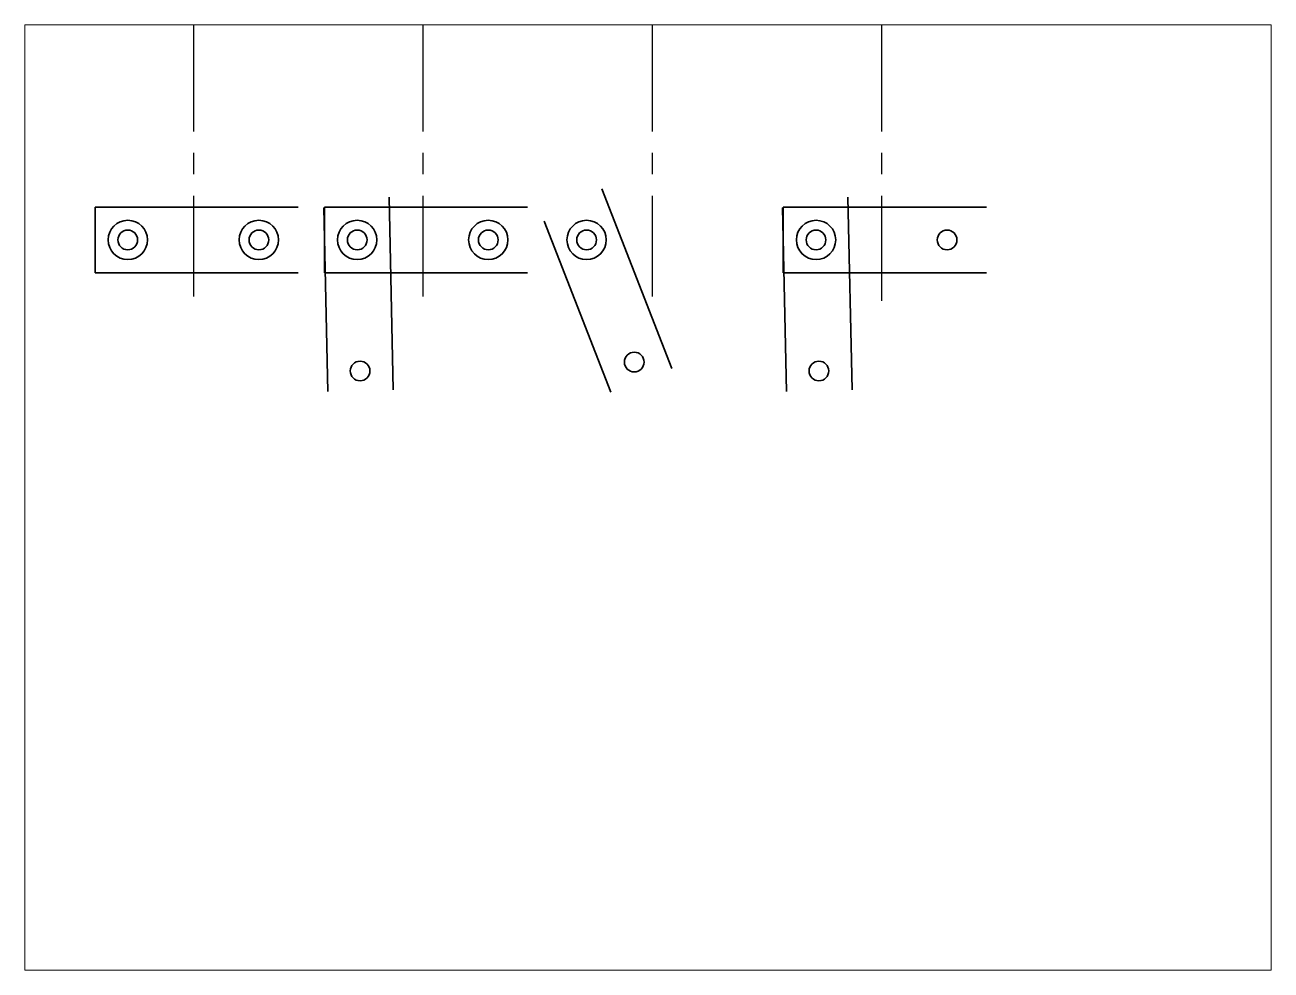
# Paper-space layout '布局1' of a CAD drawing. Header units: millimetres. Extents: x 26 to 231, y 20 to 176.
# The model-space entities are those that its viewports show. They can reach past a viewport. Long polylines and large blocks are cut down to what shows.
import ezdxf

# ---------------------------------------------------------------- set-up
doc = ezdxf.new("R2010")
doc.units = ezdxf.units.MM
doc.header["$LTSCALE"] = 0.3
doc.linetypes.add('CENTER', pattern=[50.8, 31.75, -6.35, 6.35, -6.35])
for name, color, linetype, lineweight in [('中心线', 7, 'CENTER', 25), ('文字', 7, 'Continuous', 25), ('粗实线', 7, 'Continuous', 35)]:
    doc.layers.add(name, color=color, linetype=linetype, lineweight=lineweight)

msp = doc.modelspace()

# ---------------------------------------------------------------- linework, layer by layer
at = {"layer": '中心线'}
for p, q in [((693.529, 908.57), (693.529, 687.322)), ((763.529, 908.57), (763.529, 687.322)), ((833.529, 908.57), (833.529, 687.322)), ((903.529, 907.32), (903.529, 686.072))]:
    msp.add_line(p, q, dxfattribs=at)
at = {"layer": '粗实线'}
for p, q in [((818.173, 720.238), (839.547, 665.383)), ((753.242, 717.704), (754.543, 658.846)), ((893.242, 717.704), (894.543, 658.846)), ((663.529, 714.614), (725.529, 714.614)), ((663.529, 714.614), (663.529, 694.614)), ((733.31, 714.39), (734.548, 658.404)), ((733.529, 714.614), (733.529, 694.614)), ((733.529, 714.614), (795.529, 714.614)), ((873.31, 714.39), (874.548, 658.404)), ((873.529, 714.614), (935.529, 714.614)), ((873.529, 714.614), (873.529, 694.614)), ((800.581, 710.301), (820.912, 658.122)), ((663.529, 694.614), (725.529, 694.614)), ((733.529, 694.614), (795.529, 694.614)), ((873.529, 694.614), (935.529, 694.614))]:
    msp.add_line(p, q, dxfattribs=at)
for centre, radius in [((673.529, 704.614), 6), ((673.529, 704.614), 3), ((673.529, 704.614), 3), ((713.529, 704.614), 6), ((713.529, 704.614), 3), ((713.529, 704.614), 3), ((743.529, 704.614), 6), ((743.529, 704.614), 3), ((743.529, 704.614), 3), ((783.529, 704.614), 6), ((783.529, 704.614), 3), ((783.529, 704.614), 3), ((813.529, 704.614), 6), ((813.529, 704.614), 3), ((883.529, 704.614), 6), ((883.529, 704.614), 3), ((883.529, 704.614), 3), ((923.529, 704.614), 3), ((923.529, 704.614), 3), ((828.051, 667.343), 3), ((744.413, 664.623), 3), ((884.413, 664.623), 3)]:
    msp.add_circle(centre, radius, dxfattribs=at)

psp = doc.layouts.new('布局1')

# ---------------------------------------------------------------- viewports
at = {"layer": '文字', "view_target_point": (832.259, 625.999)}
psp.add_viewport(center=(128.5, 97.5), size=(205.6, 156), view_center_point=(0, 0), view_height=288.5035, dxfattribs=at)

doc.saveas('drawing.dxf')
